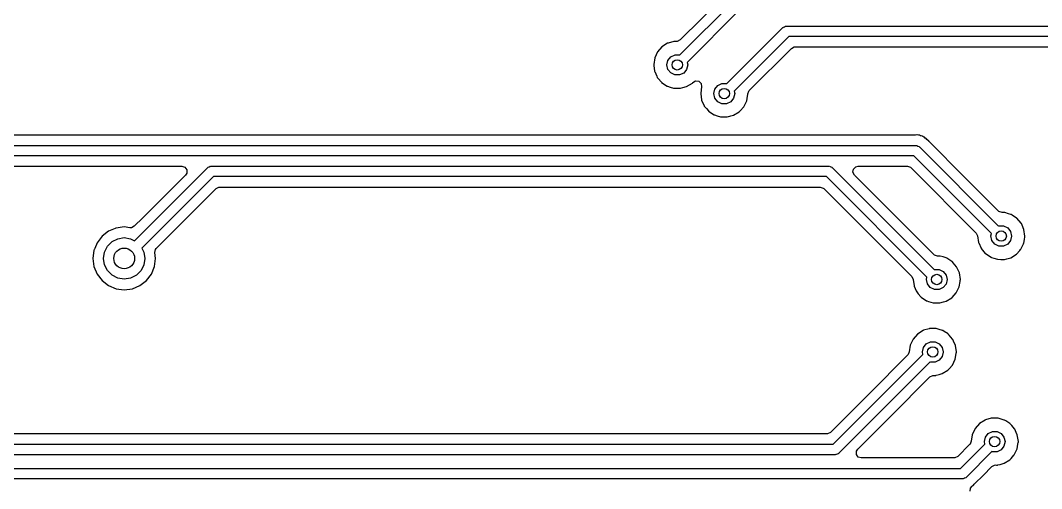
# Model space of a CAD drawing. Extents: x 0.6 to 14.8, y -5.2 to -0.6.
# Drawn here: x 13.458 to 14.234, y -1.648 to -1.293 of the extents above; entities that cross this region are included whole.
import ezdxf

# ---------------------------------------------------------------- set-up
doc = ezdxf.new("R2010")
doc.units = 0
doc.header["$MEASUREMENT"] = 0
doc.layers.add('BLACK', color=7, linetype='CONTINUOUS')

msp = doc.modelspace()

# ---------------------------------------------------------------- linework, layer by layer
at = {"layer": 'BLACK', "linetype": 'CONTINUOUS'}
for p, q in [((13.959, -1.31909), (13.9994, -1.27871)), ((13.993, -1.27389), (13.9592, -1.30777)), ((14.0038, -1.28543), (13.9645, -1.32478)), ((13.9947, -1.34086), (14.0371, -1.2984)), ((14.0371, -1.2984), (14.0374, -1.29825)), ((14.0374, -1.29825), (14.0376, -1.298)), ((14.0376, -1.298), (14.0385, -1.29771)), ((14.0385, -1.29771), (14.0393, -1.29729)), ((14.0393, -1.29729), (14.0396, -1.29734)), ((14.0396, -1.29734), (14.0399, -1.29724)), ((14.0399, -1.29724), (14.3683, -1.29724)), ((13.9497, -1.3103), (13.9454, -1.31301)), ((13.95, -1.31022), (13.9497, -1.3103)), ((13.9543, -1.30898), (13.95, -1.31022)), ((13.95, -1.31022), (13.95, -1.31022)), ((13.9546, -1.3089), (13.9543, -1.30898)), ((13.9543, -1.30898), (13.9543, -1.30898)), ((13.9549, -1.3089), (13.9546, -1.3089)), ((13.9564, -1.30891), (13.9549, -1.3089)), ((13.9549, -1.3089), (13.9549, -1.3089)), ((13.957, -1.30886), (13.9564, -1.30891)), ((13.9592, -1.30777), (13.957, -1.30886)), ((14.0416, -1.30512), (14.0001, -1.34655)), ((14.3634, -1.30512), (14.0416, -1.30512)), ((13.942, -1.31682), (13.9399, -1.32141)), ((13.9454, -1.31301), (13.942, -1.31682)), ((14.0117, -1.3461), (14.0437, -1.31415)), ((14.0437, -1.31415), (14.0458, -1.31306)), ((14.0458, -1.31306), (14.0464, -1.31301)), ((14.0464, -1.31301), (14.2772, -1.31301)), ((13.9399, -1.32141), (13.9391, -1.32643)), ((13.9491, -1.32664), (13.9499, -1.32323)), ((13.9499, -1.32323), (13.9521, -1.32049)), ((13.9521, -1.32049), (13.9553, -1.31897)), ((13.9553, -1.31897), (13.9588, -1.31898)), ((13.9588, -1.31898), (13.959, -1.31909)), ((13.9645, -1.32478), (13.9649, -1.32665)), ((13.9391, -1.32643), (13.9391, -1.32671)), ((13.9391, -1.32671), (13.9392, -1.32709)), ((13.9391, -1.32671), (13.9391, -1.32671)), ((13.9392, -1.32709), (13.9398, -1.33147)), ((13.9398, -1.33147), (13.9399, -1.33173)), ((13.9399, -1.33173), (13.9399, -1.33173)), ((13.9399, -1.33173), (13.9414, -1.33512)), ((13.9499, -1.33006), (13.9491, -1.32664)), ((13.9521, -1.3328), (13.9499, -1.33006)), ((13.9552, -1.33433), (13.9521, -1.3328)), ((13.9619, -1.33282), (13.9587, -1.33433)), ((13.9641, -1.33009), (13.9619, -1.33282)), ((13.9649, -1.32668), (13.9641, -1.33009)), ((13.9649, -1.32665), (13.9649, -1.32668)), ((13.9414, -1.33512), (13.9418, -1.33612)), ((13.9418, -1.33612), (13.9426, -1.33708)), ((13.9426, -1.33708), (13.9449, -1.3398)), ((13.9449, -1.3398), (13.9449, -1.3398)), ((13.9449, -1.3398), (13.9451, -1.34001)), ((13.9451, -1.34001), (13.9493, -1.34283)), ((13.9587, -1.33433), (13.9552, -1.33433)), ((13.9641, -1.3431), (13.9685, -1.34044)), ((13.9685, -1.34044), (13.9687, -1.34016)), ((13.9687, -1.34016), (13.9688, -1.34007)), ((13.9688, -1.34007), (13.9709, -1.33887)), ((13.9709, -1.33887), (13.9733, -1.33913)), ((13.9733, -1.33913), (13.9751, -1.34075)), ((13.9751, -1.34075), (13.9755, -1.34329)), ((13.9878, -1.34226), (13.9909, -1.34075)), ((13.9909, -1.34075), (13.9944, -1.34075)), ((13.9944, -1.34075), (13.9947, -1.34086)), ((13.9493, -1.34283), (13.9496, -1.34291)), ((13.9496, -1.34291), (13.9496, -1.34291)), ((13.9496, -1.34291), (13.9517, -1.34358)), ((13.9517, -1.34358), (13.9542, -1.34434)), ((13.9542, -1.34434), (13.9567, -1.34439)), ((13.9567, -1.34439), (13.959, -1.34443)), ((13.959, -1.34443), (13.959, -1.34443)), ((13.959, -1.34443), (13.9592, -1.34443)), ((13.9592, -1.34443), (13.9595, -1.34436)), ((13.9595, -1.34436), (13.9611, -1.34391)), ((13.9595, -1.34436), (13.9595, -1.34436)), ((13.9611, -1.34391), (13.9641, -1.3431)), ((13.9755, -1.34329), (13.9748, -1.34821)), ((13.9748, -1.34821), (13.9748, -1.34848)), ((13.9748, -1.34848), (13.9748, -1.34848)), ((13.9748, -1.34848), (13.9748, -1.34868)), ((13.9748, -1.34868), (13.9754, -1.35324)), ((13.9848, -1.34841), (13.9856, -1.345)), ((13.9856, -1.35183), (13.9848, -1.34841)), ((13.9856, -1.345), (13.9878, -1.34226)), ((14.0006, -1.34845), (13.9998, -1.35186)), ((14.0001, -1.34655), (14.0006, -1.34843)), ((14.0006, -1.34843), (14.0006, -1.34845)), ((14.0104, -1.35027), (14.0106, -1.34901)), ((14.0106, -1.34871), (14.0106, -1.34856)), ((14.0106, -1.34856), (14.0107, -1.34857)), ((14.0106, -1.34886), (14.0106, -1.34871)), ((14.0106, -1.34901), (14.0106, -1.34886)), ((14.0106, -1.34901), (14.0106, -1.34901)), ((14.0107, -1.34857), (14.0114, -1.34653)), ((14.0114, -1.34653), (14.0117, -1.3461)), ((13.9754, -1.35324), (13.9755, -1.3535)), ((13.9755, -1.3535), (13.9755, -1.3535)), ((13.9755, -1.3535), (13.9774, -1.35764)), ((13.9878, -1.35457), (13.9856, -1.35183)), ((13.9909, -1.3561), (13.9878, -1.35457)), ((13.9944, -1.35611), (13.9909, -1.3561)), ((13.9976, -1.3546), (13.9944, -1.35611)), ((13.9998, -1.35186), (13.9976, -1.3546)), ((14.0075, -1.35845), (14.0098, -1.35387)), ((14.0098, -1.35387), (14.0104, -1.35027)), ((13.9774, -1.35764), (13.9775, -1.35789)), ((13.9775, -1.35789), (13.9791, -1.35984)), ((13.9791, -1.35984), (13.9806, -1.36157)), ((13.9806, -1.36157), (13.9806, -1.36157)), ((13.9806, -1.36157), (13.9807, -1.36178)), ((13.9807, -1.36178), (13.985, -1.3646)), ((13.985, -1.3646), (13.9852, -1.36468)), ((13.9852, -1.36468), (13.9852, -1.36468)), ((13.9852, -1.36468), (13.9874, -1.36536)), ((13.9998, -1.36487), (14.0041, -1.36221)), ((14.0041, -1.36221), (14.005, -1.36128)), ((14.005, -1.36128), (14.0074, -1.35865)), ((14.0074, -1.35865), (14.0075, -1.35845)), ((14.0074, -1.35865), (14.0074, -1.35865)), ((13.9874, -1.36536), (13.9898, -1.36611)), ((13.9898, -1.36611), (13.9924, -1.36616)), ((13.9924, -1.36616), (13.9946, -1.3662)), ((13.9946, -1.3662), (13.9946, -1.3662)), ((13.9946, -1.3662), (13.9949, -1.36621)), ((13.9949, -1.36621), (13.9952, -1.36613)), ((13.9952, -1.36613), (13.9977, -1.36544)), ((13.9952, -1.36613), (13.9952, -1.36613)), ((13.9977, -1.36544), (13.9998, -1.36487)), ((14.0182, -1.37995), (13.2906, -1.37995)), ((14.1372, -1.37995), (14.0182, -1.37995)), ((14.1378, -1.37992), (14.1372, -1.37995)), ((14.1389, -1.37976), (14.1378, -1.37992)), ((14.1392, -1.37985), (14.1389, -1.37976)), ((14.1393, -1.37985), (14.1392, -1.37985)), ((14.1392, -1.37985), (14.1392, -1.37985)), ((14.1402, -1.37995), (14.1393, -1.37985)), ((14.1404, -1.37995), (14.1402, -1.37995)), ((14.1406, -1.37998), (14.1404, -1.37995)), ((14.1409, -1.38008), (14.1406, -1.37998)), ((14.1416, -1.38037), (14.1409, -1.38008)), ((14.1409, -1.38008), (14.1409, -1.38008)), ((13.2857, -1.38785), (14.1383, -1.38785)), ((14.1383, -1.38785), (14.1386, -1.38794)), ((14.1386, -1.38794), (14.1389, -1.38789)), ((14.1389, -1.38789), (14.1397, -1.38831)), ((14.1422, -1.38054), (14.1416, -1.38037)), ((14.1432, -1.38078), (14.1422, -1.38054)), ((14.1435, -1.38098), (14.1432, -1.38078)), ((14.1436, -1.38104), (14.1435, -1.38098)), ((14.1435, -1.38098), (14.1435, -1.38098)), ((14.1443, -1.38144), (14.1436, -1.38104)), ((14.1447, -1.38161), (14.1443, -1.38144)), ((14.145, -1.38185), (14.1447, -1.38161)), ((14.1456, -1.3824), (14.145, -1.38185)), ((14.1458, -1.38254), (14.1456, -1.3824)), ((14.1459, -1.38264), (14.1458, -1.38254)), ((14.1464, -1.38318), (14.1459, -1.38264)), ((14.1465, -1.38328), (14.1464, -1.38318)), ((14.148, -1.38461), (14.1465, -1.38328)), ((14.1481, -1.38478), (14.148, -1.38461)), ((14.1482, -1.38491), (14.1481, -1.38478)), ((14.1749, -1.41169), (14.1482, -1.38491)), ((14.1367, -1.39572), (13.2841, -1.39572)), ((14.1956, -1.45463), (14.1367, -1.39572)), ((14.1397, -1.38831), (14.1406, -1.3886)), ((14.1406, -1.3886), (14.1408, -1.38886)), ((14.1408, -1.38886), (14.1411, -1.389)), ((14.1411, -1.389), (14.201, -1.44895)), ((13.2932, -1.40361), (13.5808, -1.40361)), ((13.5449, -1.46007), (13.6003, -1.40473)), ((13.5836, -1.41027), (13.5641, -1.42976)), ((13.5808, -1.40361), (13.5831, -1.40436)), ((13.5831, -1.40436), (13.5845, -1.40631)), ((13.5845, -1.40872), (13.5836, -1.41027)), ((13.5845, -1.40631), (13.5845, -1.40872)), ((13.6003, -1.40473), (13.6005, -1.40458)), ((13.6005, -1.40458), (13.6007, -1.40433)), ((13.6007, -1.40433), (13.6016, -1.40404)), ((13.6016, -1.40404), (13.6024, -1.40362)), ((13.6024, -1.40362), (13.6027, -1.40367)), ((13.6027, -1.40367), (13.603, -1.40357)), ((13.603, -1.40357), (14.072, -1.40357)), ((14.072, -1.40357), (14.0723, -1.40367)), ((14.0723, -1.40367), (14.0727, -1.40362)), ((14.0727, -1.40362), (14.0735, -1.40404)), ((14.0735, -1.40404), (14.0744, -1.40433)), ((14.0744, -1.40433), (14.0745, -1.40458)), ((14.0745, -1.40458), (14.0748, -1.40473)), ((14.0748, -1.40473), (14.152, -1.48195)), ((14.0904, -1.40812), (14.0908, -1.40574)), ((14.0915, -1.41027), (14.0904, -1.40812)), ((14.0908, -1.40574), (14.0925, -1.40404)), ((14.1519, -1.47064), (14.0915, -1.41027)), ((14.0925, -1.40404), (14.0943, -1.40361)), ((14.0943, -1.40361), (14.1318, -1.40361)), ((14.1318, -1.40361), (14.1341, -1.40436)), ((14.1341, -1.40436), (14.1346, -1.40476)), ((14.1346, -1.40476), (14.184, -1.45424)), ((13.6047, -1.41145), (13.5505, -1.46564)), ((14.0704, -1.41145), (13.6047, -1.41145)), ((14.1466, -1.48763), (14.0704, -1.41145)), ((14.2009, -1.43764), (14.1749, -1.41169)), ((13.5614, -1.46587), (13.6068, -1.42048)), ((13.6068, -1.42048), (13.6089, -1.41939)), ((13.6089, -1.41939), (13.6096, -1.41934)), ((13.6096, -1.41934), (13.8375, -1.41934)), ((13.8375, -1.41934), (14.0655, -1.41934)), ((14.0655, -1.41934), (14.0678, -1.42009)), ((14.0678, -1.42009), (14.0683, -1.42048)), ((14.0683, -1.42048), (14.135, -1.48724)), ((13.5641, -1.42976), (13.5511, -1.44268)), ((14.2013, -1.43802), (14.2009, -1.43764)), ((14.2036, -1.43878), (14.2013, -1.43802)), ((14.2049, -1.43879), (14.2036, -1.43878)), ((14.2057, -1.43879), (14.2049, -1.43879)), ((14.2086, -1.43966), (14.2057, -1.43879)), ((14.2103, -1.44017), (14.2086, -1.43966)), ((14.2106, -1.44025), (14.2103, -1.44017)), ((14.2103, -1.44017), (14.2103, -1.44017)), ((14.2112, -1.44069), (14.2106, -1.44025)), ((14.2146, -1.44286), (14.2112, -1.44069)), ((13.537, -1.44967), (13.5309, -1.45048)), ((13.5414, -1.45024), (13.537, -1.44967)), ((13.5447, -1.44913), (13.5425, -1.45023)), ((13.5511, -1.44268), (13.5447, -1.44913)), ((14.201, -1.44895), (14.2013, -1.44883)), ((14.2013, -1.44883), (14.2048, -1.44884)), ((14.2048, -1.44884), (14.208, -1.45036)), ((14.2148, -1.44301), (14.2146, -1.44286)), ((14.2146, -1.44286), (14.2146, -1.44286)), ((14.2181, -1.44686), (14.2148, -1.44301)), ((14.2183, -1.44711), (14.2181, -1.44686)), ((14.2188, -1.44822), (14.2183, -1.44711)), ((14.2183, -1.44711), (14.2183, -1.44711)), ((14.2202, -1.45148), (14.2188, -1.44822)), ((13.5202, -1.45665), (13.5164, -1.46159)), ((13.5251, -1.45286), (13.5202, -1.45665)), ((13.5301, -1.45079), (13.5251, -1.45286)), ((13.5306, -1.45058), (13.5301, -1.45079)), ((13.5309, -1.45048), (13.5306, -1.45058)), ((13.5322, -1.45853), (13.537, -1.45776)), ((13.537, -1.45776), (13.5419, -1.45853)), ((13.5425, -1.45023), (13.5414, -1.45024)), ((14.184, -1.45424), (14.1851, -1.45649)), ((14.1851, -1.45649), (14.1858, -1.46133)), ((14.1952, -1.4565), (14.1956, -1.45463)), ((14.1959, -1.45991), (14.1952, -1.4565)), ((14.208, -1.45036), (14.2101, -1.4531)), ((14.2101, -1.4531), (14.2109, -1.45651)), ((14.2109, -1.45654), (14.2101, -1.45995)), ((14.2109, -1.45651), (14.2109, -1.45654)), ((14.221, -1.45651), (14.2202, -1.45148)), ((14.2206, -1.45909), (14.2209, -1.4571)), ((14.2209, -1.4571), (14.221, -1.45695)), ((14.2209, -1.4571), (14.2209, -1.4571)), ((14.221, -1.45695), (14.221, -1.45651)), ((13.5164, -1.46159), (13.5146, -1.46598)), ((13.5221, -1.46865), (13.5243, -1.46426)), ((13.5243, -1.46426), (13.5278, -1.46077)), ((13.5278, -1.46077), (13.5322, -1.45853)), ((13.5419, -1.45853), (13.5449, -1.46007)), ((14.1858, -1.46133), (14.1859, -1.46158)), ((14.1859, -1.46158), (14.1859, -1.46158)), ((14.1859, -1.46158), (14.1877, -1.46573)), ((14.1981, -1.46266), (14.1959, -1.45991)), ((14.2013, -1.46418), (14.1981, -1.46266)), ((14.2048, -1.46419), (14.2013, -1.46418)), ((14.2079, -1.46268), (14.2048, -1.46419)), ((14.2101, -1.45995), (14.2079, -1.46268)), ((14.2179, -1.46653), (14.2198, -1.46253)), ((14.2198, -1.46253), (14.22, -1.46221)), ((14.22, -1.46221), (14.2201, -1.46196)), ((14.22, -1.46221), (14.22, -1.46221)), ((14.2201, -1.46196), (14.2206, -1.45909)), ((13.514, -1.46734), (13.5132, -1.47351)), ((13.5142, -1.4669), (13.514, -1.46734)), ((13.5146, -1.46598), (13.5142, -1.4669)), ((13.5213, -1.47351), (13.5221, -1.46865)), ((13.5505, -1.46564), (13.552, -1.46865)), ((13.552, -1.46865), (13.5528, -1.47351)), ((13.5603, -1.46913), (13.5607, -1.46676)), ((13.5609, -1.47351), (13.5603, -1.46913)), ((13.5607, -1.46676), (13.5614, -1.46587)), ((14.1523, -1.47102), (14.1519, -1.47064)), ((14.1546, -1.47178), (14.1523, -1.47102)), ((14.1559, -1.47179), (14.1546, -1.47178)), ((14.1567, -1.47179), (14.1559, -1.47179)), ((14.1588, -1.47241), (14.1567, -1.47179)), ((14.1613, -1.47317), (14.1588, -1.47241)), ((14.1616, -1.47325), (14.1613, -1.47317)), ((14.1613, -1.47317), (14.1613, -1.47317)), ((14.1624, -1.47377), (14.1616, -1.47325)), ((14.1877, -1.46573), (14.1878, -1.46598)), ((14.1878, -1.46598), (14.1889, -1.46721)), ((14.1889, -1.46721), (14.1909, -1.46966)), ((14.1909, -1.46966), (14.1909, -1.46966)), ((14.1909, -1.46966), (14.1911, -1.46987)), ((14.1911, -1.46987), (14.1953, -1.47268)), ((14.1953, -1.47268), (14.1956, -1.47277)), ((14.1956, -1.47277), (14.1956, -1.47277)), ((14.1956, -1.47277), (14.1974, -1.47333)), ((14.1974, -1.47333), (14.2002, -1.4742)), ((14.2073, -1.47372), (14.2102, -1.47296)), ((14.2102, -1.47296), (14.2145, -1.4703)), ((14.2145, -1.4703), (14.2171, -1.46745)), ((14.2171, -1.46745), (14.2177, -1.46674)), ((14.2177, -1.46674), (14.2179, -1.46653)), ((14.2177, -1.46674), (14.2177, -1.46674)), ((13.5132, -1.47351), (13.514, -1.47968)), ((13.514, -1.47968), (13.5164, -1.48543)), ((13.5221, -1.47838), (13.5213, -1.47351)), ((13.5243, -1.48277), (13.5221, -1.47838)), ((13.552, -1.47838), (13.5498, -1.48277)), ((13.5528, -1.47351), (13.552, -1.47838)), ((13.5577, -1.48543), (13.5601, -1.47968)), ((13.5601, -1.47968), (13.5609, -1.47351)), ((14.1656, -1.47586), (14.1624, -1.47377)), ((14.1658, -1.47601), (14.1656, -1.47586)), ((14.1656, -1.47586), (14.1656, -1.47586)), ((14.166, -1.47622), (14.1658, -1.47601)), ((14.1665, -1.47683), (14.166, -1.47622)), ((14.166, -1.47622), (14.166, -1.47622)), ((14.1691, -1.47986), (14.1665, -1.47683)), ((14.1712, -1.48448), (14.1691, -1.47986)), ((14.2002, -1.4742), (14.2027, -1.47425)), ((14.2027, -1.47425), (14.205, -1.47429)), ((14.205, -1.47429), (14.205, -1.47429)), ((14.205, -1.47429), (14.2053, -1.47429)), ((14.2053, -1.47429), (14.2055, -1.47422)), ((14.2055, -1.47422), (14.2073, -1.47372)), ((14.2055, -1.47422), (14.2055, -1.47422)), ((13.5164, -1.48543), (13.5202, -1.49037)), ((13.5278, -1.48625), (13.5243, -1.48277)), ((13.5322, -1.48849), (13.5278, -1.48625)), ((13.537, -1.48926), (13.5322, -1.48849)), ((13.5419, -1.48849), (13.537, -1.48926)), ((13.5463, -1.48625), (13.5419, -1.48849)), ((13.5498, -1.48277), (13.5463, -1.48625)), ((13.5539, -1.49037), (13.5577, -1.48543)), ((14.135, -1.48724), (14.1361, -1.48949)), ((14.1462, -1.4895), (14.1466, -1.48763)), ((14.152, -1.48195), (14.1523, -1.48183)), ((14.1523, -1.48183), (14.1558, -1.48184)), ((14.1558, -1.48184), (14.159, -1.48336)), ((14.159, -1.48336), (14.1611, -1.4861)), ((14.1611, -1.4861), (14.1619, -1.48951)), ((14.172, -1.48951), (14.1712, -1.48448)), ((13.5202, -1.49037), (13.5251, -1.49416)), ((13.5251, -1.49416), (13.5309, -1.49655)), ((13.5309, -1.49655), (13.537, -1.49736)), ((13.537, -1.49736), (13.5432, -1.49655)), ((13.5432, -1.49655), (13.549, -1.49416)), ((13.549, -1.49416), (13.5539, -1.49037)), ((14.1361, -1.48949), (14.1368, -1.49433)), ((14.1368, -1.49433), (14.1369, -1.49458)), ((14.1369, -1.49458), (14.1369, -1.49458)), ((14.1369, -1.49458), (14.1384, -1.49807)), ((14.1469, -1.49291), (14.1462, -1.4895)), ((14.1491, -1.49566), (14.1469, -1.49291)), ((14.1523, -1.49718), (14.1491, -1.49566)), ((14.1589, -1.49568), (14.1558, -1.49719)), ((14.1611, -1.49295), (14.1589, -1.49568)), ((14.1619, -1.48954), (14.1611, -1.49295)), ((14.1619, -1.48951), (14.1619, -1.48954)), ((14.1689, -1.49953), (14.1711, -1.49496)), ((14.1711, -1.49496), (14.1718, -1.49107)), ((14.1718, -1.49107), (14.1719, -1.4901)), ((14.1719, -1.4901), (14.172, -1.48995)), ((14.1719, -1.4901), (14.1719, -1.4901)), ((14.172, -1.48995), (14.172, -1.48951)), ((14.1384, -1.49807), (14.1388, -1.49898)), ((14.1388, -1.49898), (14.14, -1.50042)), ((14.14, -1.50042), (14.1419, -1.50266)), ((14.1419, -1.50266), (14.1419, -1.50266)), ((14.1419, -1.50266), (14.1421, -1.50287)), ((14.1421, -1.50287), (14.1463, -1.50568)), ((14.1558, -1.49719), (14.1523, -1.49718)), ((14.1612, -1.50596), (14.1655, -1.5033)), ((14.1655, -1.5033), (14.1657, -1.50309)), ((14.1657, -1.50309), (14.1687, -1.49974)), ((14.1687, -1.49974), (14.1689, -1.49953)), ((14.1687, -1.49974), (14.1687, -1.49974)), ((14.1463, -1.50568), (14.1466, -1.50577)), ((14.1466, -1.50577), (14.1466, -1.50577)), ((14.1466, -1.50577), (14.1477, -1.50611)), ((14.1477, -1.50611), (14.1512, -1.5072)), ((14.1512, -1.5072), (14.1537, -1.50725)), ((14.1537, -1.50725), (14.156, -1.50729)), ((14.156, -1.50729), (14.156, -1.50729)), ((14.156, -1.50729), (14.1563, -1.50729)), ((14.1563, -1.50729), (14.1565, -1.50722)), ((14.1565, -1.50722), (14.1592, -1.50649)), ((14.1565, -1.50722), (14.1565, -1.50722)), ((14.1592, -1.50649), (14.1612, -1.50596)), ((14.1483, -1.52684), (14.144, -1.52808)), ((14.1486, -1.52676), (14.1483, -1.52684)), ((14.1483, -1.52684), (14.1483, -1.52684)), ((14.1489, -1.52676), (14.1486, -1.52676)), ((14.1507, -1.52677), (14.1489, -1.52676)), ((14.1537, -1.52679), (14.1507, -1.52677)), ((14.1558, -1.52743), (14.1537, -1.52679)), ((14.1583, -1.52817), (14.1558, -1.52743)), ((14.1361, -1.53467), (14.1339, -1.53927)), ((14.1394, -1.53087), (14.1361, -1.53467)), ((14.1437, -1.52816), (14.1394, -1.53087)), ((14.144, -1.52808), (14.1437, -1.52816)), ((14.144, -1.52808), (14.144, -1.52808)), ((14.1586, -1.52825), (14.1583, -1.52817)), ((14.1583, -1.52817), (14.1583, -1.52817)), ((14.1598, -1.52902), (14.1586, -1.52825)), ((14.1626, -1.53086), (14.1598, -1.52902)), ((14.1628, -1.53101), (14.1626, -1.53086)), ((14.1626, -1.53086), (14.1626, -1.53086)), ((14.163, -1.53122), (14.1628, -1.53101)), ((14.1635, -1.53177), (14.163, -1.53122)), ((14.163, -1.53122), (14.163, -1.53122)), ((14.1661, -1.53486), (14.1635, -1.53177)), ((14.1663, -1.53511), (14.1661, -1.53486)), ((14.1668, -1.53626), (14.1663, -1.53511)), ((14.1663, -1.53511), (14.1663, -1.53511)), ((14.1339, -1.53927), (14.1331, -1.54429)), ((14.1432, -1.5445), (14.144, -1.54108)), ((14.144, -1.54108), (14.1461, -1.53835)), ((14.1461, -1.53835), (14.1493, -1.53683)), ((14.1493, -1.53683), (14.1528, -1.53684)), ((14.1528, -1.53684), (14.156, -1.53836)), ((14.156, -1.53836), (14.1581, -1.5411)), ((14.1581, -1.5411), (14.1589, -1.54451)), ((14.1682, -1.53948), (14.1668, -1.53626)), ((14.169, -1.54451), (14.1682, -1.53948)), ((14.0754, -1.61457), (14.1436, -1.54639)), ((14.132, -1.5468), (14.1026, -1.5762)), ((14.1324, -1.54637), (14.132, -1.5468)), ((14.1331, -1.54429), (14.1324, -1.54637)), ((14.1331, -1.54429), (14.1331, -1.54429)), ((14.1436, -1.54639), (14.1432, -1.5445)), ((14.1559, -1.55068), (14.1528, -1.55219)), ((14.1581, -1.54795), (14.1559, -1.55068)), ((14.1589, -1.54454), (14.1581, -1.54795)), ((14.1589, -1.54451), (14.1589, -1.54454)), ((14.1659, -1.55453), (14.1681, -1.54996)), ((14.1681, -1.54996), (14.1689, -1.54554)), ((14.1689, -1.5451), (14.169, -1.54495)), ((14.1689, -1.54554), (14.1689, -1.5451)), ((14.1689, -1.5451), (14.1689, -1.5451)), ((14.169, -1.54495), (14.169, -1.54451)), ((14.149, -1.55208), (14.0798, -1.6213)), ((14.1493, -1.55218), (14.149, -1.55208)), ((14.1528, -1.55219), (14.1493, -1.55218)), ((14.1582, -1.56096), (14.1625, -1.5583)), ((14.1625, -1.5583), (14.1637, -1.55696)), ((14.1637, -1.55696), (14.1657, -1.55474)), ((14.1657, -1.55474), (14.1659, -1.55453)), ((14.1657, -1.55474), (14.1657, -1.55474)), ((14.1189, -1.59342), (14.1489, -1.56341)), ((14.1489, -1.56341), (14.151, -1.56231)), ((14.151, -1.56231), (14.1517, -1.56226)), ((14.1517, -1.56226), (14.1523, -1.56228)), ((14.1523, -1.56228), (14.153, -1.56229)), ((14.153, -1.56229), (14.153, -1.56229)), ((14.153, -1.56229), (14.1533, -1.56229)), ((14.1533, -1.56229), (14.1535, -1.56222)), ((14.1535, -1.56222), (14.156, -1.56154)), ((14.1535, -1.56222), (14.1535, -1.56222)), ((14.156, -1.56154), (14.1582, -1.56096)), ((14.1026, -1.5762), (14.0733, -1.60554)), ((14.094, -1.6183), (14.1189, -1.59342)), ((14.1907, -1.59616), (14.1864, -1.59887)), ((14.191, -1.59608), (14.1907, -1.59616)), ((14.1953, -1.59484), (14.191, -1.59608)), ((14.191, -1.59608), (14.191, -1.59608)), ((14.1956, -1.59476), (14.1953, -1.59484)), ((14.1953, -1.59484), (14.1953, -1.59484)), ((14.1959, -1.59476), (14.1956, -1.59476)), ((14.1977, -1.59477), (14.1959, -1.59476)), ((14.2007, -1.59479), (14.1977, -1.59477)), ((14.2036, -1.59566), (14.2007, -1.59479)), ((14.2053, -1.59617), (14.2036, -1.59566)), ((14.2056, -1.59625), (14.2053, -1.59617)), ((14.2053, -1.59617), (14.2053, -1.59617)), ((14.2064, -1.59676), (14.2056, -1.59625)), ((14.2096, -1.59886), (14.2064, -1.59676)), ((14.1831, -1.60267), (14.1809, -1.60727)), ((14.1864, -1.59887), (14.1831, -1.60267)), ((14.1931, -1.60635), (14.1963, -1.60483)), ((14.1963, -1.60483), (14.1998, -1.60484)), ((14.1998, -1.60484), (14.203, -1.60636)), ((14.2098, -1.59901), (14.2096, -1.59886)), ((14.2096, -1.59886), (14.2096, -1.59886)), ((14.21, -1.59922), (14.2098, -1.59901)), ((14.211, -1.60032), (14.21, -1.59922)), ((14.21, -1.59922), (14.21, -1.59922)), ((14.2131, -1.60286), (14.211, -1.60032)), ((14.2133, -1.60311), (14.2131, -1.60286)), ((14.2144, -1.60567), (14.2133, -1.60311)), ((14.2133, -1.60311), (14.2133, -1.60311)), ((13.7854, -1.60668), (13.1819, -1.60668)), ((14.0705, -1.60668), (13.7854, -1.60668)), ((14.0711, -1.60663), (14.0705, -1.60668)), ((14.0733, -1.60554), (14.0711, -1.60663)), ((14.1801, -1.61229), (14.1794, -1.61437)), ((14.1809, -1.60727), (14.1801, -1.61229)), ((14.1801, -1.61229), (14.1801, -1.61229)), ((14.1902, -1.6125), (14.191, -1.60908)), ((14.1906, -1.61439), (14.1902, -1.6125)), ((14.191, -1.60908), (14.1931, -1.60635)), ((14.203, -1.60636), (14.2051, -1.6091)), ((14.2051, -1.6091), (14.2059, -1.61251)), ((14.2059, -1.61254), (14.2051, -1.61595)), ((14.2059, -1.61251), (14.2059, -1.61254)), ((14.2152, -1.60748), (14.2144, -1.60567)), ((14.216, -1.61251), (14.2152, -1.60748)), ((14.216, -1.61295), (14.216, -1.61251)), ((13.1697, -1.61457), (14.0754, -1.61457)), ((14.093, -1.61985), (14.094, -1.6183)), ((14.093, -1.62226), (14.093, -1.61985)), ((14.179, -1.6148), (14.17, -1.62381)), ((14.1721, -1.63285), (14.1906, -1.61439)), ((14.196, -1.62008), (14.1766, -1.63957)), ((14.1794, -1.61437), (14.179, -1.6148)), ((14.1963, -1.62018), (14.196, -1.62008)), ((14.1998, -1.62019), (14.1963, -1.62018)), ((14.2029, -1.61868), (14.1998, -1.62019)), ((14.2051, -1.61595), (14.2029, -1.61868)), ((14.2129, -1.62253), (14.2151, -1.61796)), ((14.2151, -1.61796), (14.2157, -1.61444)), ((14.2157, -1.61444), (14.2159, -1.6131)), ((14.2159, -1.6131), (14.216, -1.61295)), ((14.2159, -1.6131), (14.2159, -1.6131)), ((14.077, -1.62245), (13.1642, -1.62245)), ((14.0773, -1.62235), (14.077, -1.62245)), ((14.0777, -1.6224), (14.0773, -1.62235)), ((14.0785, -1.62198), (14.0777, -1.6224)), ((14.0794, -1.6217), (14.0785, -1.62198)), ((14.0795, -1.62144), (14.0794, -1.6217)), ((14.0798, -1.6213), (14.0795, -1.62144)), ((14.0944, -1.62421), (14.093, -1.62226)), ((14.0967, -1.62495), (14.0944, -1.62421)), ((14.1673, -1.62495), (14.0967, -1.62495)), ((14.1679, -1.6249), (14.1673, -1.62495)), ((14.17, -1.62381), (14.1679, -1.6249)), ((14.2052, -1.62896), (14.2095, -1.6263)), ((14.2095, -1.6263), (14.2105, -1.62523)), ((14.2105, -1.62523), (14.2127, -1.62274)), ((14.2127, -1.62274), (14.2129, -1.62253)), ((14.2127, -1.62274), (14.2127, -1.62274)), ((12.4112, -1.63285), (14.1721, -1.63285)), ((14.1892, -1.63813), (14.1959, -1.63141)), ((14.1959, -1.63141), (14.198, -1.63031)), ((14.198, -1.63031), (14.1987, -1.63026)), ((14.1987, -1.63026), (14.1993, -1.63028)), ((14.1993, -1.63028), (14.2, -1.63029)), ((14.2, -1.63029), (14.2, -1.63029)), ((14.2, -1.63029), (14.2003, -1.63029)), ((14.2003, -1.63029), (14.2005, -1.63022)), ((14.2005, -1.63022), (14.2022, -1.62977)), ((14.2005, -1.63022), (14.2005, -1.63022)), ((14.2022, -1.62977), (14.2052, -1.62896)), ((14.1738, -1.64072), (12.4095, -1.64072)), ((14.1741, -1.64062), (14.1738, -1.64072)), ((14.1744, -1.64067), (14.1741, -1.64062)), ((14.1752, -1.64025), (14.1744, -1.64067)), ((14.1761, -1.63997), (14.1752, -1.64025)), ((14.1763, -1.63971), (14.1761, -1.63997)), ((14.1766, -1.63957), (14.1763, -1.63971)), ((14.1829, -1.64439), (14.1892, -1.63813)), ((14.1794, -1.65012), (14.1798, -1.64774)), ((14.1798, -1.64774), (14.1806, -1.64664)), ((14.1806, -1.64664), (14.1807, -1.64663)), ((14.1807, -1.64663), (14.1808, -1.64646)), ((14.1808, -1.64646), (14.1815, -1.64589)), ((14.1815, -1.64589), (14.1819, -1.6457)), ((14.1819, -1.6457), (14.1825, -1.64478)), ((14.1825, -1.64478), (14.1829, -1.64439))]:
    msp.add_line(p, q, dxfattribs=at)
at = {"layer": 'BLACK'}
for centre, radius in [((13.957, -1.32665), 0.003937), ((13.9927, -1.34843), 0.003937), ((14.203, -1.45651), 0.003937), ((13.537, -1.47351), 0.007874), ((14.154, -1.48951), 0.003937), ((14.151, -1.54451), 0.003937), ((14.198, -1.61251), 0.003937)]:
    msp.add_circle(centre, radius, dxfattribs=at)

doc.saveas('drawing.dxf')
